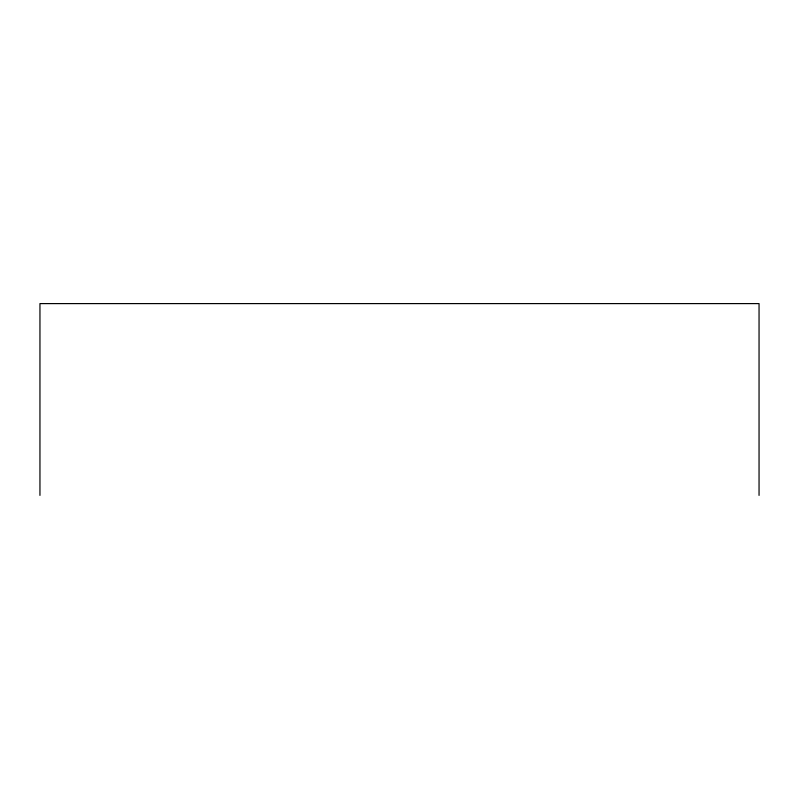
<?xml version="1.0" encoding="UTF-8"?>
<svg xmlns="http://www.w3.org/2000/svg" width="799" height="799" viewBox="0 0 799 799"><rect width="100%" height="100%" fill="white"/><g stroke="black" fill="none" stroke-linecap="round" stroke-linejoin="round"><path stroke-width="1.2" d="M759.05 495.4L759.05 303.6L39.95 303.6L39.95 495.4"/></g></svg>
